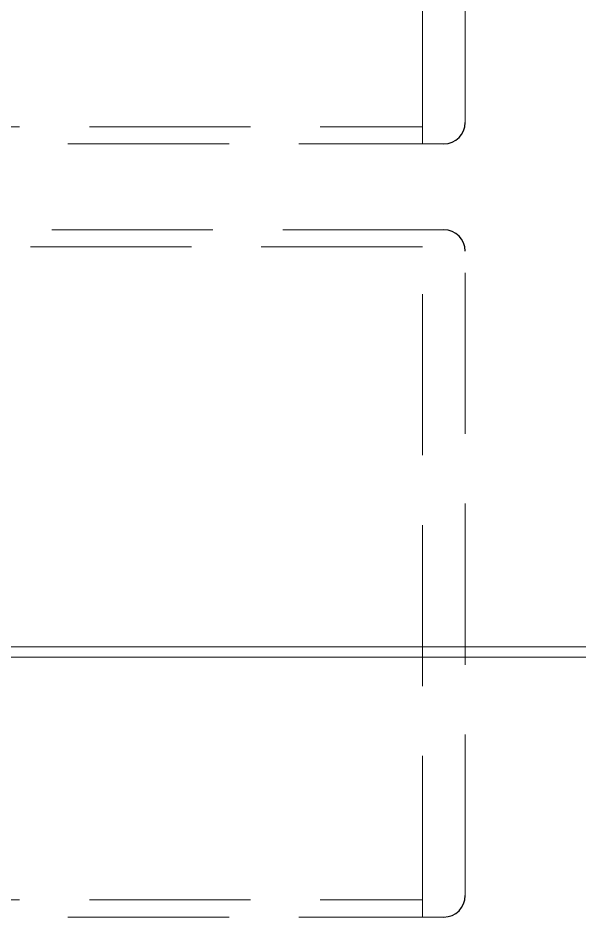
# Model space of a CAD drawing. Header units: millimetres. Extents: x -1834842 to 700335, y -490313101 to 518363.
# Drawn here: x -1241068 to -1240415, y 221569 to 222616 of the extents above; entities that cross this region are included whole.
import ezdxf

# ---------------------------------------------------------------- set-up
doc = ezdxf.new("R2010")
doc.units = ezdxf.units.MM
doc.header["$LTSCALE"] = 0.5
doc.linetypes.add('IDA - Hidden 065', pattern=[537.5, 375, -162.5])
doc.layers.get('0').update_dxf_attribs({"color": 8})
doc.layers.add('0-1', color=8, linetype='Continuous', lineweight=5)
doc.layers.add('0-LOWER ROOF', color=7, linetype='Continuous')
doc.layers.add('A-_DETA----_E-2', color=6, linetype='IDA - Hidden 065', lineweight=9, true_color=0xff00ff)
doc.layers.add('A-_DETA----_E-3', color=6, linetype='Continuous', lineweight=25, true_color=0xff00ff)

# ---------------------------------------------------------------- blocks, each defined once
blk = doc.blocks.new('1599_DB_A_BLK3_1STGD_R21_rvt-2-BLK 2 LOWER ROOF PLAN')
at = {"color": 8}
for p, q in [((-166028.4, -129237.9), (-167786.4, -129237.9)), ((-167786.4, -129249.9), (-166028.4, -129249.9))]:
    blk.add_line(p, q, dxfattribs=at)
at = {"layer": 'A-_DETA----_E-2', "color": 8}
for p, q in [((-166836.4, -128652.4), (-166836.4, -127852.4)), ((-166786.4, -128627.4), (-166786.4, -127877.4)), ((-167761.4, -128632.4), (-166836.4, -128632.4)), ((-167786.4, -128652.4), (-166811.4, -128652.4)), ((-166811.4, -128752.4), (-167786.4, -128752.4)), ((-166836.4, -129552.4), (-166836.4, -128752.4)), ((-166836.4, -128772.4), (-167761.4, -128772.4)), ((-166786.4, -129527.4), (-166786.4, -128777.4)), ((-167761.4, -129532.4), (-166836.4, -129532.4)), ((-167786.4, -129552.4), (-166811.4, -129552.4))]:
    blk.add_line(p, q, dxfattribs=at)
at = {"layer": 'A-_DETA----_E-3', "color": 8}
for centre, start, end in [((-166811.4, -128627.4), 270, 0), ((-166811.4, -128777.4), 0, 90), ((-166811.4, -129527.4), 270, 0)]:
    blk.add_arc(centre, 25, start, end, dxfattribs=at)
blk = doc.blocks.new('BLK2-LOWER ROOF')
at = {"layer": '0-1'}
blk.add_blockref('1599_DB_A_BLK3_1STGD_R21_rvt-2-BLK 2 LOWER ROOF PLAN', (89296.6, 0), dxfattribs=at)

msp = doc.modelspace()

# ---------------------------------------------------------------- block references
at = {"layer": '0-LOWER ROOF', "color": 6}
msp.add_blockref('BLK2-LOWER ROOF', (-1163057.1, 351121.7), dxfattribs=at)

doc.saveas('drawing.dxf')
